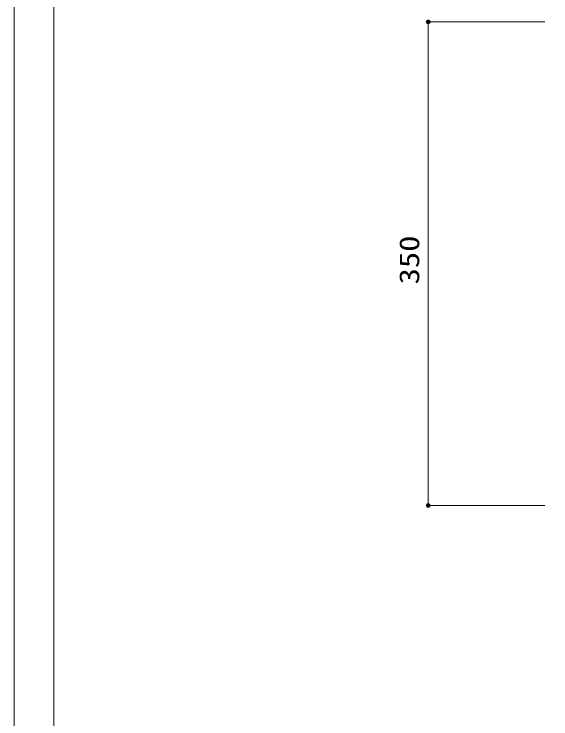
# Model space of a CAD drawing. Units: millimetres on the paper. Extents: x -216 to 216, y -153 to 153.
# Drawn here: x -215.3 to -137.6, y -9.4 to 92.7 of the extents above; entities that cross this region are included whole.
import ezdxf
from ezdxf.enums import TextEntityAlignment as Align

# ---------------------------------------------------------------- set-up
doc = ezdxf.new("R2010")
doc.units = ezdxf.units.MM
doc.header["$PDMODE"] = 32
doc.header["$PDSIZE"] = 0.5
for name, color, linetype, lineweight in [('0-0_A1FRAME', 1, 'Continuous', 9), ('0-2_寸法', 4, 'Continuous', 9), ('0-3_0', 7, 'Continuous', 9)]:
    doc.layers.add(name, color=color, linetype=linetype, lineweight=lineweight)
doc.layers.add('0-4_Defpoints', color=7, linetype='Continuous')
doc.styles.add('ＭＳ ゴシック', font='')
doc.styles.get('ＭＳ ゴシック').set_extended_font_data('MS Gothic')

# ---------------------------------------------------------------- blocks, each defined once
blk = doc.blocks.new('_Dot')
at = {"layer": '0-3_0'}
for p, q in [((-0.5, 0), (-1, 0)), ((0.489, 0.1), (-0.489, 0.1)), ((0.399, 0.3), (-0.399, 0.3)), ((0.458, -0.199), (-0.458, -0.199)), ((0.3, -0.399), (-0.3, -0.399))]:
    blk.add_line(p, q, dxfattribs=at)
for points in [[(0.5, 0), (0.496, 0.063), (0.484, 0.124), (0.465, 0.184), (0.438, 0.241), (0.405, 0.294), (0.364, 0.342), (0.319, 0.385), (0.268, 0.422), (0.213, 0.452), (0.155, 0.476), (0.094, 0.491), (0.031, 0.499), (-0.031, 0.499), (-0.094, 0.491), (-0.155, 0.476), (-0.213, 0.452), (-0.268, 0.422), (-0.319, 0.385), (-0.364, 0.342), (-0.405, 0.294), (-0.438, 0.241), (-0.465, 0.184), (-0.484, 0.124), (-0.496, 0.063), (-0.5, 0), (0, 0)], [(-0.5, 0), (-0.496, -0.063), (-0.484, -0.124), (-0.465, -0.184), (-0.438, -0.241), (-0.405, -0.294), (-0.364, -0.342), (-0.319, -0.385), (-0.268, -0.422), (-0.213, -0.452), (-0.155, -0.476), (-0.094, -0.491), (-0.031, -0.499), (0.031, -0.499), (0.094, -0.491), (0.155, -0.476), (0.213, -0.452), (0.268, -0.422), (0.319, -0.385), (0.364, -0.342), (0.405, -0.294), (0.438, -0.241), (0.465, -0.184), (0.484, -0.124), (0.496, -0.063), (0.5, 0), (0, 0)]]:
    blk.add_lwpolyline(points, close=True, dxfattribs=at)

msp = doc.modelspace()

# ---------------------------------------------------------------- linework, layer by layer
at = {"layer": '0-0_A1FRAME'}
msp.add_line((-209.583, 150.498), (-209.583, -150.484), dxfattribs=at)
msp.add_lwpolyline([(-215.33, 152.653), (-215.33, -152.639), (215.33, -152.639), (215.33, 152.653)], close=True, dxfattribs=at)
at = {"layer": '0-2_寸法'}
for p, q in [((-138.45, 91.527), (-155.338, 91.527)), ((-155.338, 22.027), (-155.338, 91.027)), ((-138.45, 21.527), (-155.338, 21.527))]:
    msp.add_line(p, q, dxfattribs=at)
at = {"layer": '0-4_Defpoints'}
msp.add_point((-155.338, 91.527), dxfattribs=at)

# ---------------------------------------------------------------- block references
at = {"layer": '0-2_寸法', "xscale": 0.5, "yscale": 0.5}
for p, rotation in [((-155.338, 91.527), 90), ((-155.338, 21.527), 270)]:
    msp.add_blockref('_Dot', p, dxfattribs=dict(at, rotation=rotation))

# ---------------------------------------------------------------- texts
at = {"layer": '0-2_寸法', "style": 'ＭＳ ゴシック', "width": 1.2}
msp.add_text('350', height=2.889, rotation=90, dxfattribs=at).set_placement((-155.783, 53.527), align=Align.BOTTOM_LEFT)

doc.saveas('drawing.dxf')
